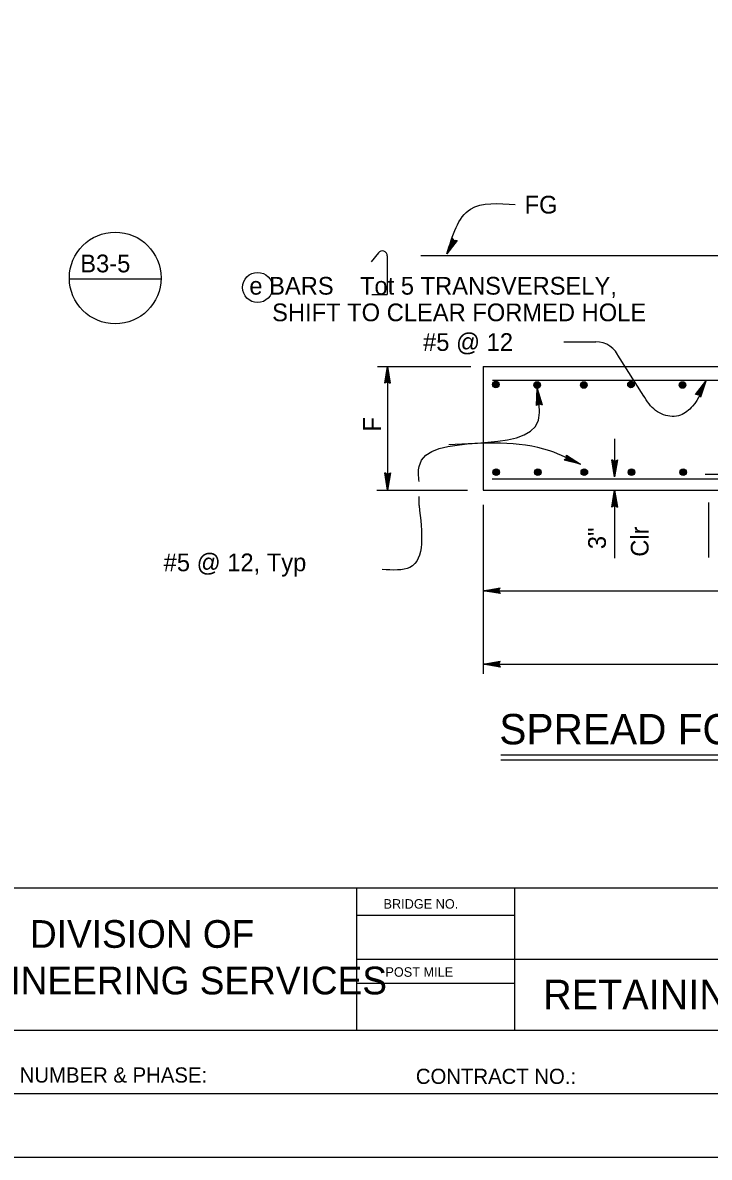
# Model space of a CAD drawing. Extents: x 0 to 2.83, y 0 to 1.83.
# Drawn here: x 1.801 to 2.253, y 0 to 0.747 of the extents above; entities that cross this region are included whole.
import ezdxf

# ---------------------------------------------------------------- set-up
doc = ezdxf.new("R2010")
doc.units = 0
for name, color, linetype in [('10 Sheet Format', 7, 'Continuous'), ('210 Border', 7, 'Continuous'), ('212 Leaders and Dim Lines', 7, 'Continuous'), ('213 Rebar', 7, 'Continuous'), ('214 Text and Titles', 7, 'Continuous'), ('240 Concrete', 7, 'Continuous'), ('257 Ground Line', 7, 'Continuous')]:
    doc.layers.add(name, color=color, linetype=linetype)

msp = doc.modelspace()

# ---------------------------------------------------------------- linework, layer by layer
at = {"layer": '10 Sheet Format'}
msp.add_lwpolyline([(0, 0), (2.83333, 0), (2.83333, 1.83333), (0, 1.83333)], close=True, dxfattribs=at)
at = {"layer": '210 Border'}
for p, q in [((2.79167, 0.17708), (0.08333, 0.17708)), ((2.02083, 0.17708), (2.02083, 0.08333)), ((2.125, 0.17708), (2.125, 0.08333)), ((2.02083, 0.15929), (2.125, 0.15929)), ((2.02083, 0.15929), (2.125, 0.15929)), ((2.79167, 0.13021), (2.02083, 0.13021)), ((2.02083, 0.11458), (2.125, 0.11458)), ((2.02083, 0.11458), (2.125, 0.11458)), ((2.79167, 0.08333), (0.08333, 0.08333)), ((2.79167, 0.04167), (0.08333, 0.04167))]:
    msp.add_line(p, q, dxfattribs=at)
at = {"layer": '212 Leaders and Dim Lines'}
for p, q in [((2.08042, 0.59436), (2.08391, 0.60495)), ((2.08446, 0.60402), (2.08391, 0.60495)), ((2.08042, 0.59436), (2.08419, 0.60448)), ((2.08446, 0.60402), (2.08042, 0.59436)), ((2.08474, 0.60355), (2.08042, 0.59436)), ((2.08716, 0.60324), (2.08042, 0.59436)), ((2.08663, 0.6032), (2.08042, 0.59436)), ((2.08042, 0.59436), (2.08609, 0.60316)), ((2.08042, 0.59436), (2.08555, 0.60313)), ((2.08501, 0.60309), (2.08042, 0.59436)), ((2.08501, 0.60309), (2.08446, 0.60402)), ((2.08609, 0.60316), (2.08501, 0.60309)), ((2.08609, 0.60316), (2.08716, 0.60324)), ((2.15732, 0.5366), (2.17844, 0.5366)), ((2.20999, 0.5008), (2.19287, 0.52787)), ((2.03484, 0.52039), (2.0961, 0.52039)), ((2.03952, 0.50946), (2.04135, 0.52039)), ((2.03998, 0.50974), (2.04135, 0.52039)), ((2.04135, 0.52039), (2.04044, 0.51002)), ((2.04135, 0.52039), (2.04089, 0.5103)), ((2.04135, 0.52039), (2.04135, 0.44417)), ((2.04135, 0.51058), (2.04135, 0.52039)), ((2.04135, 0.52039), (2.04318, 0.50946)), ((2.04226, 0.51002), (2.04135, 0.52039)), ((2.0418, 0.5103), (2.04135, 0.52039)), ((2.04135, 0.52039), (2.04272, 0.50974)), ((2.04044, 0.51002), (2.03952, 0.50946)), ((2.04044, 0.51002), (2.04135, 0.51058)), ((2.04135, 0.51058), (2.04226, 0.51002)), ((2.04226, 0.51002), (2.04318, 0.50946)), ((2.24408, 0.50187), (2.2509, 0.51069)), ((2.24462, 0.5019), (2.2509, 0.51069)), ((2.2509, 0.51069), (2.24515, 0.50193)), ((2.2509, 0.51069), (2.24569, 0.50197)), ((2.24623, 0.502), (2.2509, 0.51069)), ((2.2465, 0.50153), (2.2509, 0.51069)), ((2.24677, 0.50106), (2.2509, 0.51069)), ((2.2509, 0.51069), (2.24704, 0.5006)), ((2.2509, 0.51069), (2.24731, 0.50013)), ((2.13943, 0.49466), (2.13979, 0.5058)), ((2.14109, 0.49602), (2.13979, 0.5058)), ((2.13979, 0.5058), (2.14307, 0.49514)), ((2.14208, 0.49558), (2.13979, 0.5058)), ((2.13979, 0.5058), (2.14026, 0.49534)), ((2.13984, 0.495), (2.13979, 0.5058)), ((2.13979, 0.5058), (2.14068, 0.49568)), ((2.14159, 0.4958), (2.13979, 0.5058)), ((2.13979, 0.5058), (2.14257, 0.49536)), ((2.24515, 0.50193), (2.24408, 0.50187)), ((2.24515, 0.50193), (2.24623, 0.502)), ((2.24623, 0.502), (2.24677, 0.50106)), ((2.24677, 0.50106), (2.24731, 0.50013)), ((2.14026, 0.49534), (2.13943, 0.49466)), ((2.14026, 0.49534), (2.14109, 0.49602)), ((2.14109, 0.49602), (2.14208, 0.49558)), ((2.14208, 0.49558), (2.14307, 0.49514)), ((2.19081, 0.4728), (2.19081, 0.45289)), ((2.1585, 0.45927), (2.15762, 0.45865)), ((2.16844, 0.45596), (2.15762, 0.45865)), ((2.16844, 0.45596), (2.15806, 0.45896)), ((2.15939, 0.45989), (2.1585, 0.45927)), ((2.1585, 0.45927), (2.16844, 0.45596)), ((2.15894, 0.45958), (2.16844, 0.45596)), ((2.15923, 0.46095), (2.15908, 0.46202)), ((2.15908, 0.46202), (2.16844, 0.45596)), ((2.15916, 0.46149), (2.16844, 0.45596)), ((2.16844, 0.45596), (2.15923, 0.46095)), ((2.15923, 0.46095), (2.15939, 0.45989)), ((2.16844, 0.45596), (2.15931, 0.46042)), ((2.15939, 0.45989), (2.16844, 0.45596)), ((2.18987, 0.45836), (2.18893, 0.45895)), ((2.19081, 0.44766), (2.18893, 0.45895)), ((2.19081, 0.44766), (2.1894, 0.45865)), ((2.18987, 0.45836), (2.19081, 0.44766)), ((2.19081, 0.45778), (2.18987, 0.45836)), ((2.19034, 0.45807), (2.19081, 0.44766)), ((2.1927, 0.45895), (2.19081, 0.44766)), ((2.19223, 0.45865), (2.19081, 0.44766)), ((2.19081, 0.44766), (2.19176, 0.45836)), ((2.19176, 0.45836), (2.19081, 0.45778)), ((2.19081, 0.44766), (2.19128, 0.45807)), ((2.19081, 0.45778), (2.19081, 0.44766)), ((2.19176, 0.45836), (2.1927, 0.45895)), ((2.0404, 0.44967), (2.03946, 0.45025)), ((2.04135, 0.43897), (2.03946, 0.45025)), ((2.04135, 0.43897), (2.03993, 0.44996)), ((2.0404, 0.44967), (2.04135, 0.43897)), ((2.04135, 0.44909), (2.0404, 0.44967)), ((2.04088, 0.44938), (2.04135, 0.43897)), ((2.04323, 0.45025), (2.04135, 0.43897)), ((2.04276, 0.44996), (2.04135, 0.43897)), ((2.04135, 0.43897), (2.04229, 0.44967)), ((2.04229, 0.44967), (2.04135, 0.44909)), ((2.04135, 0.43897), (2.04182, 0.44938)), ((2.04135, 0.44909), (2.04135, 0.43897)), ((2.04229, 0.44967), (2.04323, 0.45025)), ((2.03433, 0.43888), (2.09408, 0.43888)), ((2.06209, 0.4289), (2.06209, 0.43468)), ((2.18893, 0.42774), (2.19081, 0.43903)), ((2.1894, 0.42803), (2.19081, 0.43903)), ((2.19081, 0.43903), (2.18987, 0.42832)), ((2.19081, 0.43903), (2.19034, 0.42861)), ((2.19081, 0.4289), (2.19081, 0.43903)), ((2.19081, 0.43903), (2.1927, 0.42774)), ((2.19176, 0.42832), (2.19081, 0.43903)), ((2.19128, 0.42861), (2.19081, 0.43903)), ((2.19081, 0.43903), (2.19223, 0.42803)), ((2.19081, 0.43903), (2.19081, 0.39429)), ((2.10427, 0.4294), (2.10427, 0.3182)), ((2.18987, 0.42832), (2.18893, 0.42774)), ((2.18987, 0.42832), (2.19081, 0.4289)), ((2.19081, 0.4289), (2.19176, 0.42832)), ((2.19176, 0.42832), (2.1927, 0.42774)), ((2.25265, 0.43073), (2.25265, 0.39472)), ((2.10427, 0.37279), (2.11556, 0.37467)), ((2.10427, 0.37279), (2.11527, 0.3742)), ((2.11498, 0.37373), (2.10427, 0.37279)), ((2.1144, 0.37279), (2.11498, 0.37373)), ((2.11498, 0.37373), (2.11556, 0.37467)), ((2.11469, 0.37326), (2.10427, 0.37279)), ((2.1144, 0.37279), (2.10427, 0.37279)), ((2.11556, 0.3709), (2.10427, 0.37279)), ((2.10427, 0.37279), (2.11498, 0.37185)), ((2.11527, 0.37138), (2.10427, 0.37279)), ((2.10427, 0.37279), (2.11469, 0.37232)), ((2.10427, 0.37279), (2.48709, 0.37279)), ((2.11498, 0.37185), (2.1144, 0.37279)), ((2.11498, 0.37185), (2.11556, 0.3709)), ((2.10427, 0.32446), (2.11556, 0.32635)), ((2.10427, 0.32446), (2.11527, 0.32588)), ((2.11498, 0.32541), (2.10427, 0.32446)), ((2.11469, 0.32493), (2.10427, 0.32446)), ((2.1144, 0.32446), (2.10427, 0.32446)), ((2.11556, 0.32258), (2.10427, 0.32446)), ((2.10427, 0.32446), (2.11498, 0.32352)), ((2.11527, 0.32305), (2.10427, 0.32446)), ((2.10427, 0.32446), (2.11469, 0.32399)), ((2.10427, 0.32446), (2.57228, 0.32446)), ((2.1144, 0.32446), (2.11498, 0.32541)), ((2.11498, 0.32352), (2.1144, 0.32446)), ((2.11498, 0.32541), (2.11556, 0.32635)), ((2.11498, 0.32352), (2.11556, 0.32258))]:
    msp.add_line(p, q, dxfattribs=at)
msp.add_arc((2.17844, 0.5202), 0.0164, 20.78057, 90, dxfattribs=at)
for points in [[(2.08042, 0.59436), (2.09594, 0.62385), (2.12543, 0.62695)], [(2.2509, 0.51069), (2.24203, 0.49418), (2.23414, 0.48826), (2.22305, 0.48851), (2.21344, 0.49566), (2.20975, 0.50132)], [(2.06209, 0.44467), (2.06209, 0.45452), (2.14065, 0.4849), (2.14065, 0.49933), (2.13979, 0.5058)], [(2.16844, 0.45596), (2.14811, 0.46478), (2.08167, 0.46868)], [(2.06209, 0.4289), (2.0561, 0.38817), (2.03779, 0.38669)]]:
    msp.add_spline(points, degree=3, dxfattribs=at)
at = {"layer": '213 Rebar'}
for p, q in [((2.03539, 0.59514), (2.03055, 0.58914)), ((2.04116, 0.59309), (2.04116, 0.56767)), ((2.03096, 0.56767), (2.04116, 0.56767)), ((2.11052, 0.51128), (2.56426, 0.51128)), ((2.25033, 0.44947), (2.53885, 0.44947)), ((2.11018, 0.44648), (2.54188, 0.44648))]:
    msp.add_line(p, q, dxfattribs=at)
for centre, radius in [((2.11264, 0.50855), 0.00217), ((2.11264, 0.50855), 0.00175), ((2.11264, 0.50855), 0.00134), ((2.11264, 0.50855), 0.000922), ((2.11264, 0.50855), 0.000506), ((2.13986, 0.50813), 0.00217), ((2.13986, 0.50813), 0.00175), ((2.13986, 0.50813), 0.00134), ((2.13986, 0.50813), 0.000922), ((2.13986, 0.50813), 0.000506), ((2.17051, 0.50813), 0.00217), ((2.17051, 0.50813), 0.00175), ((2.17051, 0.50813), 0.00134), ((2.17051, 0.50813), 0.000922), ((2.17051, 0.50813), 0.000506), ((2.20158, 0.50855), 0.00217), ((2.20158, 0.50855), 0.00175), ((2.20158, 0.50855), 0.00134), ((2.20158, 0.50855), 0.000922), ((2.20158, 0.50855), 0.000506), ((2.23555, 0.50813), 0.00217), ((2.23555, 0.50813), 0.00175), ((2.23555, 0.50813), 0.00134), ((2.23555, 0.50813), 0.000922), ((2.23555, 0.50813), 0.000506), ((2.11292, 0.45082), 0.00217), ((2.11292, 0.45082), 0.00175), ((2.11292, 0.45082), 0.00134), ((2.11292, 0.45082), 0.000922), ((2.11292, 0.45082), 0.000506), ((2.1402, 0.45083), 0.00217), ((2.1402, 0.45083), 0.00175), ((2.1402, 0.45083), 0.00134), ((2.1402, 0.45083), 0.000922), ((2.1402, 0.45083), 0.000506), ((2.17085, 0.45083), 0.00217), ((2.17085, 0.45083), 0.00175), ((2.17085, 0.45083), 0.00134), ((2.17085, 0.45083), 0.000922), ((2.17085, 0.45083), 0.000506), ((2.20186, 0.45082), 0.00217), ((2.20186, 0.45082), 0.00175), ((2.20186, 0.45082), 0.00134), ((2.20186, 0.45082), 0.000922), ((2.20186, 0.45082), 0.000506), ((2.2359, 0.45083), 0.00217), ((2.2359, 0.45083), 0.00175), ((2.2359, 0.45083), 0.00134), ((2.2359, 0.45083), 0.000922), ((2.2359, 0.45083), 0.000506)]:
    msp.add_circle(centre, radius, dxfattribs=at)
msp.add_arc((2.03791, 0.59309), 0.00325, 0, 141.36852, dxfattribs=at)
at = {"layer": '214 Text and Titles'}
for p, q in [((1.83195, 0.57808), (1.8923, 0.57808)), ((2.11595, 0.26487), (2.54226, 0.26487)), ((2.11595, 0.26162), (2.54226, 0.26162))]:
    msp.add_line(p, q, dxfattribs=at)
for centre, radius in [((1.86212, 0.57856), 0.03017), ((1.95581, 0.57232), 0.00991)]:
    msp.add_circle(centre, radius, dxfattribs=at)
at = {"layer": '240 Concrete'}
for p, q in [((2.10427, 0.52039), (2.10427, 0.43906)), ((2.10427, 0.52039), (2.56441, 0.52039)), ((2.10427, 0.43906), (2.57219, 0.43906))]:
    msp.add_line(p, q, dxfattribs=at)
at = {"layer": '257 Ground Line'}
msp.add_line((2.06317, 0.59331), (2.48709, 0.59331), dxfattribs=at)

# ---------------------------------------------------------------- texts
at = {"layer": '210 Border'}
for s, height, p in [('BRIDGE NO.', 0.006249, (2.03869, 0.16362)), ('DIVISION OF', 0.0182285, (1.80602, 0.13783)), ('ENGINEERING SERVICES', 0.0182285, (1.74029, 0.1072)), ('POST MILE', 0.006249, (2.03996, 0.11879)), ('RETAINING WALL TYPE 7SWB - DETAILS No.1', 0.0194915, (2.1437, 0.09736)), ('PROJECT NUMBER & PHASE:', 0.01, (1.73313, 0.04917)), ('CONTRACT NO.:', 0.01, (2.05997, 0.04828))]:
    msp.add_text(s, height=height, dxfattribs=at).set_placement(p)
at = {"layer": '212 Leaders and Dim Lines'}
for s, height, p in [('F', 0.01167, (2.03697, 0.47756)), ('3"', 0.011667, (2.18505, 0.40015)), ('Clr', 0.011667, (2.21315, 0.39515))]:
    msp.add_text(s, height=height, rotation=90, dxfattribs=at).set_placement(p)
at = {"layer": '214 Text and Titles'}
for s, height, p in [('FG', 0.011667, (2.13156, 0.62096)), ('B3-5', 0.011667, (1.83912, 0.58228)), ('e BARS    Tot 5 TRANSVERSELY,', 0.0116668, (1.95039, 0.5676)), ('SHIFT TO CLEAR FORMED HOLE', 0.0116668, (1.96538, 0.5501)), ('#5 @ 12', 0.011667, (2.06473, 0.53058)), ('#5 @ 12, Typ', 0.0116667, (1.894, 0.38559)), ('SPREAD FOOTING SECTION', 0.0200026, (2.11491, 0.27171))]:
    msp.add_text(s, height=height, dxfattribs=at).set_placement(p)

doc.saveas('drawing.dxf')
